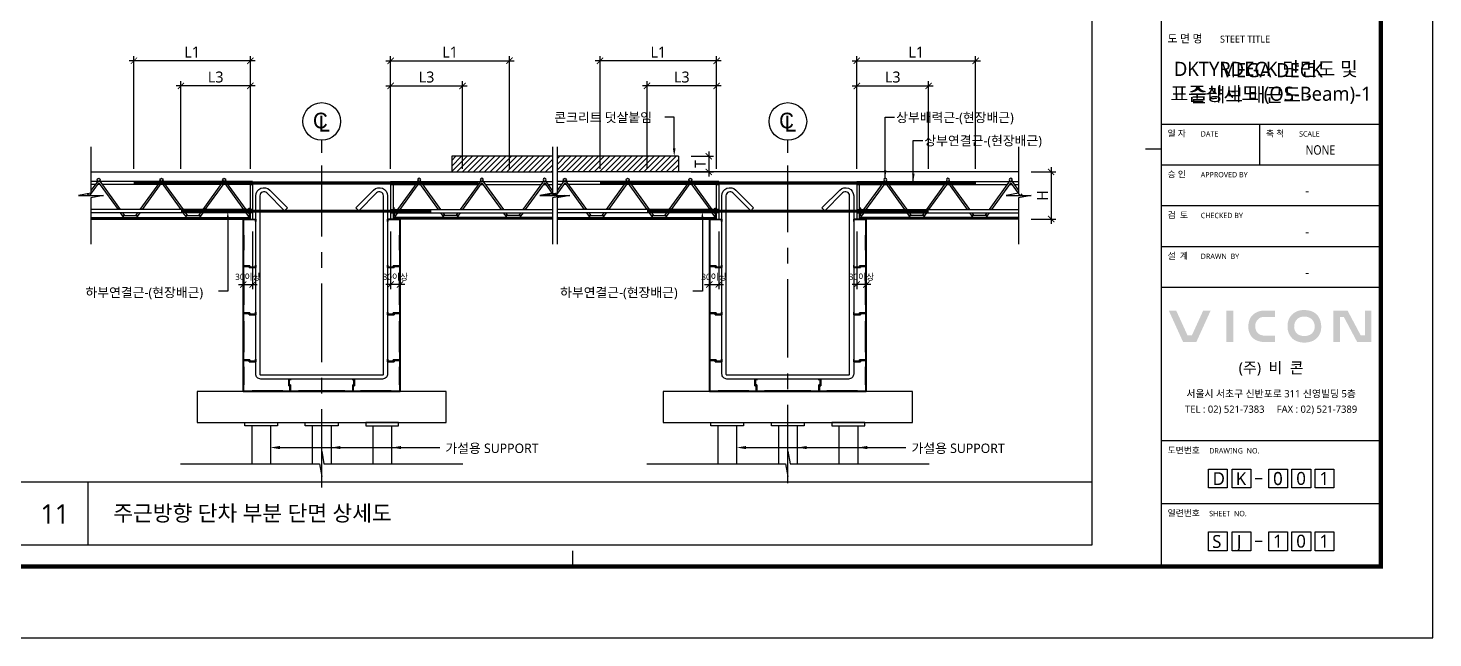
# Model space of a CAD drawing. Extents: x 10983 to 44623, y -18406 to 11294.
# Drawn here: x 14993 to 19471, y -18406 to -16463 of the extents above; entities that cross this region are included whole.
import ezdxf
from ezdxf.enums import TextEntityAlignment as Align

# ---------------------------------------------------------------- set-up
doc = ezdxf.new("R2010")
doc.units = 0
doc.header["$LTSCALE"] = 100
doc.header["$MEASUREMENT"] = 0
doc.header["$PDMODE"] = 3
doc.header["$PDSIZE"] = 10
for name, pattern in [('CEN', [62, 60, -1, 0, -1]), ('CENTERX2', [4, 2.5, -0.5, 0.5, -0.5]), ('HIDDEN', [0.375, 0.25, -0.125])]:
    doc.linetypes.add(name, pattern=pattern)
doc.layers.get('0').update_dxf_attribs({"linetype": 'CONTINUOUS'})
doc.layers.get('Defpoints').update_dxf_attribs({"color": 165, "linetype": 'CONTINUOUS'})
for name, color, linetype in [('-비콘 단부', 7, 'CONTINUOUS'), ('0-TEXT', 3, 'CONTINUOUS'), ('DECK-CEN', 1, 'CEN'), ('DECK-CON', 2, 'CONTINUOUS'), ('DECK-DIM', 255, 'CONTINUOUS'), ('DECK-HATCH', 251, 'CONTINUOUS'), ('DECK-JOINT BAR', 4, 'HIDDEN'), ('DECK-LATTICE', 7, 'CONTINUOUS'), ('DECK-PG', 4, 'CONTINUOUS'), ('DECK-RC', 251, 'CONTINUOUS'), ('DECK-RC(ETC)', 252, 'CONTINUOUS'), ('DECK-TABLE', 7, 'CONTINUOUS'), ('DECK-TEX1', 6, 'CONTINUOUS'), ('DECK-TEXT', 7, 'CONTINUOUS'), ('DECK-TITLE TEXT', 3, 'CONTINUOUS'), ('DECK-TRANS', 3, 'CONTINUOUS'), ('DKT-TXT', 7, 'CONTINUOUS'), ('E2', 7, 'CONTINUOUS'), ('form', 7, 'CONTINUOUS'), ('form_TEX', 7, 'CONTINUOUS'), ('HAT', 8, 'CONTINUOUS'), ('NUMBER', 7, 'CONTINUOUS'), ('TXT', 3, 'CONTINUOUS')]:
    doc.layers.add(name, color=color, linetype=linetype)
doc.styles.add('SY Panel', font='malgun.ttf')
doc.styles.add('VICON TEXT', font='malgun.ttf')
doc.styles.add('굴림', font='Gulim.ttf')
doc.styles.add('맑은고딕', font='malgun.ttf')
doc.dimstyles.new('STDECK-DIM', dxfattribs={"dimtxt": 35, "dimasz": 20, "dimexe": 15, "dimexo": 40, "dimgap": 10, "dimtad": 1, "dimdec": 0, "dimtxsty": 'SY Panel', "dimblk": 'ARCHTICK', "dimcen": 2.5, "dimdle": 15, "dimclrd": 7, "dimclre": 7, "dimclrt": 6, "dimadec": 0, "dimazin": 0, "dimtfac": 1, "dimtdec": 0, "dimtmove": 0, "dimatfit": 3, "dimldrblk": 'ARCHTICK', "dimfxl": 1, "dimarcsym": 0})
doc.dimstyles.new('SY-SHAPE DIM', dxfattribs={"dimscale": 2.5, "dimtxt": 12, "dimasz": 7, "dimexe": 3, "dimexo": 3, "dimgap": 1.5, "dimtad": 1, "dimdec": 0, "dimlunit": 6, "dimtxsty": 'SY Panel', "dimcen": 2.5, "dimclrt": 4, "dimadec": 0, "dimazin": 0, "dimtfac": 1, "dimtdec": 0, "dimtix": 1, "dimtmove": 0, "dimatfit": 3, "dimfxl": 1, "dimarcsym": 0})

# ---------------------------------------------------------------- blocks, each defined once
blk = doc.blocks.new('_ArchTick')
at = {"color": 0, "linetype": 'ByBlock', "const_width": 0.15}
blk.add_lwpolyline([(-0.5, -0.5), (0.5, 0.5)], dxfattribs=at)
blk = doc.blocks.new('*D546')
at = {"layer": 'DECK-DIM', "color": 7, "linetype": 'ByBlock', "lineweight": -2}
for p, q in [((15678.4, -17122.9), (15678.4, -17295)), ((15708.4, -17111.3), (15708.4, -17295)), ((15663.4, -17280), (15723.4, -17280))]:
    blk.add_line(p, q, dxfattribs=at)
at = {"layer": 'Defpoints', "color": 0, "ltscale": 0.5}
for p in [(15678.4, -17082.9), (15708.4, -17071.3), (15708.4, -17280)]:
    blk.add_point(p, dxfattribs=at)
at = {"layer": 'DECK-DIM', "color": 7, "lineweight": -2, "ltscale": 0.5, "xscale": 20, "yscale": 20, "zscale": 20, "rotation": 180}
blk.add_blockref('_ArchTick', (15678.4, -17280), dxfattribs=at)
at = {"layer": 'DECK-DIM', "color": 7, "lineweight": -2, "ltscale": 0.5, "xscale": 20, "yscale": 20, "zscale": 20}
blk.add_blockref('_ArchTick', (15708.4, -17280), dxfattribs=at)
at = {"layer": 'DECK-DIM', "color": 6, "ltscale": 0.5, "insert": (15693.4, -17256.9), "char_height": 35, "attachment_point": 5, "style": 'SY Panel'}
blk.add_mtext('{\\H0.57143x;30이상}', dxfattribs=at)
blk = doc.blocks.new('*D547')
at = {"layer": 'DECK-DIM', "color": 7, "linetype": 'ByBlock', "lineweight": -2}
for p, q in [((16148.4, -17111.3), (16148.4, -17295)), ((16178.4, -17122.9), (16178.4, -17295)), ((16193.4, -17280), (16133.4, -17280))]:
    blk.add_line(p, q, dxfattribs=at)
at = {"layer": 'Defpoints', "color": 0, "ltscale": 0.5}
for p in [(16148.4, -17071.3), (16178.4, -17082.9), (16148.4, -17280)]:
    blk.add_point(p, dxfattribs=at)
at = {"layer": 'DECK-DIM', "color": 7, "lineweight": -2, "ltscale": 0.5, "xscale": 20, "yscale": 20, "zscale": 20, "rotation": 180}
blk.add_blockref('_ArchTick', (16148.4, -17280), dxfattribs=at)
at = {"layer": 'DECK-DIM', "color": 7, "lineweight": -2, "ltscale": 0.5, "xscale": 20, "yscale": 20, "zscale": 20}
blk.add_blockref('_ArchTick', (16178.4, -17280), dxfattribs=at)
at = {"layer": 'DECK-DIM', "color": 6, "ltscale": 0.5, "insert": (16163.4, -17256.9), "char_height": 35, "attachment_point": 5, "style": 'SY Panel'}
blk.add_mtext('{\\H0.57143x;30이상}', dxfattribs=at)
blk = doc.blocks.new('*D548')
at = {"layer": 'DECK-DIM', "color": 7, "lineweight": -2}
for p, q in [((15716.3, -16567), (15314.9, -16567)), ((15329.9, -16911.3), (15329.9, -16552)), ((15701.3, -16911.3), (15701.3, -16552))]:
    blk.add_line(p, q, dxfattribs=at)
at = {"layer": 'Defpoints', "color": 0, "ltscale": 0.5}
for p in [(15329.9, -16567), (15329.9, -16951.3), (15701.3, -16951.3)]:
    blk.add_point(p, dxfattribs=at)
at = {"layer": 'DECK-DIM', "color": 7, "lineweight": -2, "ltscale": 0.5, "xscale": 20, "yscale": 20, "zscale": 20, "rotation": 180}
blk.add_blockref('_ArchTick', (15329.9, -16567), dxfattribs=at)
at = {"layer": 'DECK-DIM', "color": 7, "lineweight": -2, "ltscale": 0.5, "xscale": 20, "yscale": 20, "zscale": 20}
blk.add_blockref('_ArchTick', (15701.3, -16567), dxfattribs=at)
at = {"layer": 'DECK-DIM', "color": 6, "ltscale": 0.5, "insert": (15515.6, -16539.1), "char_height": 35, "attachment_point": 5, "style": 'SY Panel'}
blk.add_mtext('L1', dxfattribs=at)
blk = doc.blocks.new('*D549')
at = {"layer": 'DECK-DIM', "color": 7, "lineweight": -2}
for p, q in [((16133.4, -16567), (16542.3, -16567)), ((16148.4, -16911.3), (16148.4, -16552)), ((16527.3, -16911.3), (16527.3, -16552))]:
    blk.add_line(p, q, dxfattribs=at)
at = {"layer": 'Defpoints', "color": 0, "ltscale": 0.5}
for p in [(16527.3, -16567), (16148.4, -16951.3), (16527.3, -16951.3)]:
    blk.add_point(p, dxfattribs=at)
at = {"layer": 'DECK-DIM', "color": 7, "lineweight": -2, "ltscale": 0.5, "xscale": 20, "yscale": 20, "zscale": 20, "rotation": 180}
blk.add_blockref('_ArchTick', (16148.4, -16567), dxfattribs=at)
at = {"layer": 'DECK-DIM', "color": 7, "lineweight": -2, "ltscale": 0.5, "xscale": 20, "yscale": 20, "zscale": 20}
blk.add_blockref('_ArchTick', (16527.3, -16567), dxfattribs=at)
at = {"layer": 'DECK-DIM', "color": 6, "ltscale": 0.5, "insert": (16337.8, -16539.1), "char_height": 35, "attachment_point": 5, "style": 'SY Panel'}
blk.add_mtext('L1', dxfattribs=at)
blk = doc.blocks.new('*D550')
at = {"layer": 'DECK-DIM', "color": 7, "lineweight": -2}
for p, q in [((15716.3, -16647), (15464.9, -16647)), ((15479.9, -16911.3), (15479.9, -16632)), ((15701.3, -16911.3), (15701.3, -16632))]:
    blk.add_line(p, q, dxfattribs=at)
at = {"layer": 'Defpoints', "color": 0, "ltscale": 0.5}
for p in [(15479.9, -16647), (15479.9, -16951.3), (15701.3, -16951.3)]:
    blk.add_point(p, dxfattribs=at)
at = {"layer": 'DECK-DIM', "color": 7, "lineweight": -2, "ltscale": 0.5, "xscale": 20, "yscale": 20, "zscale": 20, "rotation": 180}
blk.add_blockref('_ArchTick', (15479.9, -16647), dxfattribs=at)
at = {"layer": 'DECK-DIM', "color": 7, "lineweight": -2, "ltscale": 0.5, "xscale": 20, "yscale": 20, "zscale": 20}
blk.add_blockref('_ArchTick', (15701.3, -16647), dxfattribs=at)
at = {"layer": 'DECK-DIM', "color": 6, "ltscale": 0.5, "insert": (15590.6, -16618.9), "char_height": 35, "attachment_point": 5, "style": 'SY Panel'}
blk.add_mtext('L3', dxfattribs=at)
blk = doc.blocks.new('*D551')
at = {"layer": 'DECK-DIM', "color": 7, "lineweight": -2}
for p, q in [((16133.4, -16647), (16392.3, -16647)), ((16148.4, -16911.3), (16148.4, -16632)), ((16377.3, -16911.3), (16377.3, -16632))]:
    blk.add_line(p, q, dxfattribs=at)
at = {"layer": 'Defpoints', "color": 0, "ltscale": 0.5}
for p in [(16377.3, -16647), (16148.4, -16951.3), (16377.3, -16951.3)]:
    blk.add_point(p, dxfattribs=at)
at = {"layer": 'DECK-DIM', "color": 7, "lineweight": -2, "ltscale": 0.5, "xscale": 20, "yscale": 20, "zscale": 20, "rotation": 180}
blk.add_blockref('_ArchTick', (16148.4, -16647), dxfattribs=at)
at = {"layer": 'DECK-DIM', "color": 7, "lineweight": -2, "ltscale": 0.5, "xscale": 20, "yscale": 20, "zscale": 20}
blk.add_blockref('_ArchTick', (16377.3, -16647), dxfattribs=at)
at = {"layer": 'DECK-DIM', "color": 6, "ltscale": 0.5, "insert": (16262.8, -16618.9), "char_height": 35, "attachment_point": 5, "style": 'SY Panel'}
blk.add_mtext('L3', dxfattribs=at)
blk = doc.blocks.new('OC1-150')
at = {"color": 7}
for p, q in [((48, 154), (8, 154)), ((8, 146), (9, 146)), ((10, 0), (10, 1))]:
    blk.add_line(p, q, dxfattribs=at)
at = {"color": 7, "lineweight": 35, "ltscale": 0.2175}
for p, q in [((8, 146), (8, 154)), ((9, 146), (9, 153))]:
    blk.add_line(p, q, dxfattribs=at)
at = {"color": 7, "lineweight": 35}
for p, q in [((47, 153), (9, 153)), ((47, 5), (47, 153)), ((48, 4), (48, 154)), ((46, 102), (46, 56)), ((47, 54), (47, 104)), ((10, 1), (26.5, 1)), ((10, 0), (27.5, 0))]:
    blk.add_line(p, q, dxfattribs=at)
at = {"color": 7, "lineweight": 35, "ltscale": 0.055902}
for p, q in [((46, 102), (47, 104)), ((47, 54), (46, 56))]:
    blk.add_line(p, q, dxfattribs=at)
at = {"color": 7, "lineweight": 35, "ltscale": 0.16}
for p, q in [((26.5, 5), (47, 5)), ((27.5, 4), (48, 4))]:
    blk.add_line(p, q, dxfattribs=at)
at = {"color": 7, "lineweight": 35, "ltscale": 0.085}
for p, q in [((26.5, 1), (26.5, 5)), ((27.5, 0), (27.5, 4))]:
    blk.add_line(p, q, dxfattribs=at)
blk = doc.blocks.new('OC9-150')
at = {"color": 7, "lineweight": 35}
for p, q in [((0, 38), (0, 20.5)), ((1, 38), (1, 21.5)), ((154, 0), (4, 0)), ((153, 1), (5, 1)), ((29, 1), (129, 1)), ((31, 2), (127, 2)), ((41, 1), (121, 1))]:
    blk.add_line(p, q, dxfattribs=at)
at = {"color": 7}
blk.add_line((1, 38), (0, 38), dxfattribs=at)
at = {"color": 7, "lineweight": 35, "ltscale": 0.085}
for p, q in [((4, 20.5), (0, 20.5)), ((5, 21.5), (1, 21.5))]:
    blk.add_line(p, q, dxfattribs=at)
at = {"color": 7, "lineweight": 35, "ltscale": 0.16}
for p, q in [((4, 20.5), (4, 0)), ((5, 21.5), (5, 1))]:
    blk.add_line(p, q, dxfattribs=at)
at = {"color": 7, "lineweight": 35, "ltscale": 0.055902}
for p, q in [((31, 2), (29, 1)), ((129, 1), (127, 2))]:
    blk.add_line(p, q, dxfattribs=at)
at = {"color": 7, "lineweight": 35, "ltscale": 0.435001}
for p, q in [((149, 40), (149, 18.5)), ((150, 39), (150, 19.5))]:
    blk.add_line(p, q, dxfattribs=at)
at = {"color": 7, "lineweight": 35, "ltscale": 0.2175}
for p, q in [((157, 40), (149, 40)), ((157, 39), (150, 39))]:
    blk.add_line(p, q, dxfattribs=at)
at = {"color": 7, "lineweight": 35, "ltscale": 0.06}
for p, q in [((153, 18.5), (149, 18.5)), ((154, 19.5), (150, 19.5))]:
    blk.add_line(p, q, dxfattribs=at)
at = {"color": 7, "lineweight": 35, "ltscale": 0.210001}
for p, q in [((153, 18.5), (153, 1)), ((154, 19.5), (154, 0))]:
    blk.add_line(p, q, dxfattribs=at)
at = {"color": 7, "lineweight": 35, "ltscale": 0.025}
blk.add_line((157, 39), (157, 40), dxfattribs=at)
blk = doc.blocks.new('OC5-150')
at = {"color": 7, "lineweight": 35}
for p, q in [((0, 0), (0, 100)), ((1, 1), (1, 99)), ((1, 80), (1, 20)), ((1, 80), (1, 20)), ((1, 68), (1, 28)), ((1, 68), (1, 28)), ((2, 78), (2, 22)), ((149, 1), (1, 1)), ((127, 1), (27, 1)), ((127, 1), (27, 1)), ((125, 2), (29, 2)), ((115, 1), (35, 1)), ((150, 0), (0, 0))]:
    blk.add_line(p, q, dxfattribs=at)
at = {"color": 7, "lineweight": 35, "ltscale": 0.16}
for p, q in [((19.5, 100), (0, 100)), ((18.5, 99), (1, 99))]:
    blk.add_line(p, q, dxfattribs=at)
at = {"color": 7, "lineweight": 35, "ltscale": 0.085}
for p, q in [((18.5, 95), (18.5, 99)), ((19.5, 96), (19.5, 100))]:
    blk.add_line(p, q, dxfattribs=at)
at = {"color": 7, "lineweight": 35, "ltscale": 0.435001}
for p, q in [((40, 95), (18.5, 95)), ((39, 96), (19.5, 96)), ((145, 40), (145, 18.5)), ((146, 39), (146, 19.5))]:
    blk.add_line(p, q, dxfattribs=at)
at = {"color": 7, "lineweight": 35, "ltscale": 0.2175}
for p, q in [((39, 103), (39, 96)), ((40, 103), (40, 95)), ((153, 40), (145, 40)), ((153, 39), (146, 39))]:
    blk.add_line(p, q, dxfattribs=at)
at = {"color": 7, "lineweight": 35, "ltscale": 0.025}
for p, q in [((39, 103), (40, 103)), ((153, 39), (153, 40))]:
    blk.add_line(p, q, dxfattribs=at)
at = {"color": 7, "lineweight": 35, "ltscale": 0.055902}
for p, q in [((2, 78), (1, 80)), ((1, 20), (2, 22)), ((27, 1), (29, 2)), ((125, 2), (127, 1))]:
    blk.add_line(p, q, dxfattribs=at)
at = {"color": 7, "lineweight": 35, "ltscale": 0.06}
for p, q in [((149, 18.5), (145, 18.5)), ((150, 19.5), (146, 19.5))]:
    blk.add_line(p, q, dxfattribs=at)
at = {"color": 7, "lineweight": 35, "ltscale": 0.210001}
for p, q in [((149, 18.5), (149, 1)), ((150, 19.5), (150, 0))]:
    blk.add_line(p, q, dxfattribs=at)
blk = doc.blocks.new('OC12-200')
at = {"color": 7, "lineweight": 35}
for p, q in [((-204, 38), (-204, 20.5)), ((-203, 38), (-203, 21.5)), ((0, 0), (-200, 0)), ((-1, 1), (-199, 1)), ((-175, 1), (-25, 1)), ((-173, 2), (-27, 2)), ((-163, 1), (-33, 1)), ((-7.1, 0), (-40.3, 0)), ((3, 38), (3, 21.5)), ((4, 38), (4, 20.5))]:
    blk.add_line(p, q, dxfattribs=at)
for p, q in [((-203, 38), (-204, 38)), ((3, 38), (4, 38))]:
    blk.add_line(p, q)
at = {"color": 7, "lineweight": 35, "ltscale": 0.085}
for p, q in [((-200, 20.5), (-204, 20.5)), ((-199, 21.5), (-203, 21.5)), ((-1, 21.5), (3, 21.5)), ((0, 20.5), (4, 20.5))]:
    blk.add_line(p, q, dxfattribs=at)
at = {"color": 7, "lineweight": 35, "ltscale": 0.16}
for p, q in [((-200, 20.5), (-200, 0)), ((-199, 21.5), (-199, 1)), ((-1, 21.5), (-1, 1)), ((0, 20.5), (0, 0))]:
    blk.add_line(p, q, dxfattribs=at)
at = {"color": 7, "lineweight": 35, "ltscale": 0.055902}
for p, q in [((-173, 2), (-175, 1)), ((-25, 1), (-27, 2))]:
    blk.add_line(p, q, dxfattribs=at)
blk = doc.blocks.new('*D552')
at = {"layer": 'DECK-DIM', "color": 7, "lineweight": -2}
for p, q in [((17202.2, -16567), (16800.8, -16567)), ((16815.8, -16911.3), (16815.8, -16552)), ((17187.2, -16911.3), (17187.2, -16552))]:
    blk.add_line(p, q, dxfattribs=at)
at = {"layer": 'Defpoints', "color": 0, "ltscale": 0.5}
for p in [(16815.8, -16567), (16815.8, -16951.3), (17187.2, -16951.3)]:
    blk.add_point(p, dxfattribs=at)
at = {"layer": 'DECK-DIM', "color": 7, "lineweight": -2, "ltscale": 0.5, "xscale": 20, "yscale": 20, "zscale": 20, "rotation": 180}
blk.add_blockref('_ArchTick', (16815.8, -16567), dxfattribs=at)
at = {"layer": 'DECK-DIM', "color": 7, "lineweight": -2, "ltscale": 0.5, "xscale": 20, "yscale": 20, "zscale": 20}
blk.add_blockref('_ArchTick', (17187.2, -16567), dxfattribs=at)
at = {"layer": 'DECK-DIM', "color": 6, "ltscale": 0.5, "insert": (17001.5, -16539.1), "char_height": 35, "attachment_point": 5, "style": 'SY Panel'}
blk.add_mtext('L1', dxfattribs=at)
blk = doc.blocks.new('*D553')
at = {"layer": 'DECK-DIM', "color": 7, "lineweight": -2}
for p, q in [((17619.3, -16567), (18028.1, -16567)), ((17634.3, -16911.3), (17634.3, -16552)), ((18013.1, -16911.3), (18013.1, -16552))]:
    blk.add_line(p, q, dxfattribs=at)
at = {"layer": 'Defpoints', "color": 0, "ltscale": 0.5}
for p in [(18013.1, -16567), (17634.3, -16951.3), (18013.1, -16951.3)]:
    blk.add_point(p, dxfattribs=at)
at = {"layer": 'DECK-DIM', "color": 7, "lineweight": -2, "ltscale": 0.5, "xscale": 20, "yscale": 20, "zscale": 20, "rotation": 180}
blk.add_blockref('_ArchTick', (17634.3, -16567), dxfattribs=at)
at = {"layer": 'DECK-DIM', "color": 7, "lineweight": -2, "ltscale": 0.5, "xscale": 20, "yscale": 20, "zscale": 20}
blk.add_blockref('_ArchTick', (18013.1, -16567), dxfattribs=at)
at = {"layer": 'DECK-DIM', "color": 6, "ltscale": 0.5, "insert": (17823.7, -16539.1), "char_height": 35, "attachment_point": 5, "style": 'SY Panel'}
blk.add_mtext('L1', dxfattribs=at)
blk = doc.blocks.new('*D554')
at = {"layer": 'DECK-DIM', "color": 7, "lineweight": -2}
for p, q in [((17202.2, -16647), (16950.8, -16647)), ((16965.8, -16911.3), (16965.8, -16632)), ((17187.2, -16911.3), (17187.2, -16632))]:
    blk.add_line(p, q, dxfattribs=at)
at = {"layer": 'Defpoints', "color": 0, "ltscale": 0.5}
for p in [(16965.8, -16647), (16965.8, -16951.3), (17187.2, -16951.3)]:
    blk.add_point(p, dxfattribs=at)
at = {"layer": 'DECK-DIM', "color": 7, "lineweight": -2, "ltscale": 0.5, "xscale": 20, "yscale": 20, "zscale": 20, "rotation": 180}
blk.add_blockref('_ArchTick', (16965.8, -16647), dxfattribs=at)
at = {"layer": 'DECK-DIM', "color": 7, "lineweight": -2, "ltscale": 0.5, "xscale": 20, "yscale": 20, "zscale": 20}
blk.add_blockref('_ArchTick', (17187.2, -16647), dxfattribs=at)
at = {"layer": 'DECK-DIM', "color": 6, "ltscale": 0.5, "insert": (17076.5, -16618.9), "char_height": 35, "attachment_point": 5, "style": 'SY Panel'}
blk.add_mtext('L3', dxfattribs=at)
blk = doc.blocks.new('*D555')
at = {"layer": 'DECK-DIM', "color": 7, "lineweight": -2}
for p, q in [((17619.3, -16647), (17878.1, -16647)), ((17634.3, -16911.3), (17634.3, -16632)), ((17863.1, -16911.3), (17863.1, -16632))]:
    blk.add_line(p, q, dxfattribs=at)
at = {"layer": 'Defpoints', "color": 0, "ltscale": 0.5}
for p in [(17863.1, -16647), (17634.3, -16951.3), (17863.1, -16951.3)]:
    blk.add_point(p, dxfattribs=at)
at = {"layer": 'DECK-DIM', "color": 7, "lineweight": -2, "ltscale": 0.5, "xscale": 20, "yscale": 20, "zscale": 20, "rotation": 180}
blk.add_blockref('_ArchTick', (17634.3, -16647), dxfattribs=at)
at = {"layer": 'DECK-DIM', "color": 7, "lineweight": -2, "ltscale": 0.5, "xscale": 20, "yscale": 20, "zscale": 20}
blk.add_blockref('_ArchTick', (17863.1, -16647), dxfattribs=at)
at = {"layer": 'DECK-DIM', "color": 6, "ltscale": 0.5, "insert": (17748.7, -16618.9), "char_height": 35, "attachment_point": 5, "style": 'SY Panel'}
blk.add_mtext('L3', dxfattribs=at)
blk = doc.blocks.new('*D556')
at = {"layer": 'DECK-DIM', "color": 7, "lineweight": -2}
for p, q in [((18189.9, -16921.3), (18268.4, -16921.3)), ((18253.4, -16906.3), (18253.4, -17086.3)), ((18189.9, -17071.3), (18268.4, -17071.3))]:
    blk.add_line(p, q, dxfattribs=at)
at = {"layer": 'Defpoints', "color": 0, "ltscale": 0.5}
for p in [(18149.9, -16921.3), (18149.9, -17071.3), (18253.4, -17071.3)]:
    blk.add_point(p, dxfattribs=at)
at = {"layer": 'DECK-DIM', "color": 7, "lineweight": -2, "ltscale": 0.5, "xscale": 20, "yscale": 20, "zscale": 20}
for p, rotation in [((18253.4, -16921.3), 90), ((18253.4, -17071.3), 270)]:
    blk.add_blockref('_ArchTick', p, dxfattribs=dict(at, rotation=rotation))
at = {"layer": 'DECK-DIM', "color": 6, "ltscale": 0.5, "insert": (18225.9, -16996.3), "char_height": 35, "attachment_point": 5, "rotation": 90, "style": 'SY Panel'}
blk.add_mtext('H', dxfattribs=at)
blk = doc.blocks.new('*D557')
at = {"layer": 'DECK-DIM', "color": 7, "lineweight": -2}
for p, q in [((17105.8, -16871.3), (17177.3, -16871.3)), ((17162.3, -16856.3), (17162.3, -16936.3)), ((17105.8, -16921.3), (17177.3, -16921.3))]:
    blk.add_line(p, q, dxfattribs=at)
at = {"layer": 'Defpoints', "color": 0, "ltscale": 0.5}
for p in [(17065.8, -16871.3), (17065.8, -16921.3), (17162.3, -16921.3)]:
    blk.add_point(p, dxfattribs=at)
at = {"layer": 'DECK-DIM', "color": 7, "lineweight": -2, "ltscale": 0.5, "xscale": 20, "yscale": 20, "zscale": 20}
for p, rotation in [((17162.3, -16871.3), 90), ((17162.3, -16921.3), 270)]:
    blk.add_blockref('_ArchTick', p, dxfattribs=dict(at, rotation=rotation))
at = {"layer": 'DECK-DIM', "color": 6, "ltscale": 0.5, "insert": (17134.8, -16895.9), "char_height": 35, "attachment_point": 5, "rotation": 90, "style": 'SY Panel'}
blk.add_mtext('T', dxfattribs=at)
blk = doc.blocks.new('*D558')
at = {"layer": 'DECK-DIM', "color": 7, "linetype": 'ByBlock', "lineweight": -2}
for p, q in [((17164.3, -17122.9), (17164.3, -17295)), ((17194.3, -17111.3), (17194.3, -17295)), ((17149.3, -17280), (17209.3, -17280))]:
    blk.add_line(p, q, dxfattribs=at)
at = {"layer": 'Defpoints', "color": 0, "ltscale": 0.5}
for p in [(17164.3, -17082.9), (17194.3, -17071.3), (17194.3, -17280)]:
    blk.add_point(p, dxfattribs=at)
at = {"layer": 'DECK-DIM', "color": 7, "lineweight": -2, "ltscale": 0.5, "xscale": 20, "yscale": 20, "zscale": 20, "rotation": 180}
blk.add_blockref('_ArchTick', (17164.3, -17280), dxfattribs=at)
at = {"layer": 'DECK-DIM', "color": 7, "lineweight": -2, "ltscale": 0.5, "xscale": 20, "yscale": 20, "zscale": 20}
blk.add_blockref('_ArchTick', (17194.3, -17280), dxfattribs=at)
at = {"layer": 'DECK-DIM', "color": 6, "ltscale": 0.5, "insert": (17179.3, -17256.9), "char_height": 35, "attachment_point": 5, "style": 'SY Panel'}
blk.add_mtext('{\\H0.57143x;30이상}', dxfattribs=at)
blk = doc.blocks.new('*D559')
at = {"layer": 'DECK-DIM', "color": 7, "linetype": 'ByBlock', "lineweight": -2}
for p, q in [((17634.3, -17111.3), (17634.3, -17295)), ((17664.3, -17122.9), (17664.3, -17295)), ((17679.3, -17280), (17619.3, -17280))]:
    blk.add_line(p, q, dxfattribs=at)
at = {"layer": 'Defpoints', "color": 0, "ltscale": 0.5}
for p in [(17634.3, -17071.3), (17664.3, -17082.9), (17634.3, -17280)]:
    blk.add_point(p, dxfattribs=at)
at = {"layer": 'DECK-DIM', "color": 7, "lineweight": -2, "ltscale": 0.5, "xscale": 20, "yscale": 20, "zscale": 20, "rotation": 180}
blk.add_blockref('_ArchTick', (17634.3, -17280), dxfattribs=at)
at = {"layer": 'DECK-DIM', "color": 7, "lineweight": -2, "ltscale": 0.5, "xscale": 20, "yscale": 20, "zscale": 20}
blk.add_blockref('_ArchTick', (17664.3, -17280), dxfattribs=at)
at = {"layer": 'DECK-DIM', "color": 6, "ltscale": 0.5, "insert": (17649.3, -17256.9), "char_height": 35, "attachment_point": 5, "style": 'SY Panel'}
blk.add_mtext('{\\H0.57143x;30이상}', dxfattribs=at)
blk = doc.blocks.new('TG7')
at = {"layer": 'DECK-TRANS', "ltscale": 0.5}
h = blk.add_hatch(color=3, dxfattribs=at)
h.dxf.hatch_style = 1
h.paths.add_polyline_path([(15909.3, 15098.2, 1), (15899.3, 15098.2, 0.399881), (15904.1, 15093.2), (15904.6, 15093.2, 0.399881)])
h.paths.add_polyline_path([(16099.4, 15098.2, 1), (16109.4, 15098.2, 1)])
h.paths.add_polyline_path([(16309.3, 15098.2, 1), (16299.3, 15098.2, 0.399881), (16304.1, 15093.2), (16304.6, 15093.2, 0.399881)])
at = {"layer": '-비콘 단부', "color": 116, "ltscale": 0.5}
blk.add_circle((16384.5, 15005.7), 2.5, dxfattribs=at)
at = {"layer": 'DECK-LATTICE', "ltscale": 0.5}
for p, q in [((16395, 15093.2), (15879.7, 15093.2)), ((16395, 15093.2), (16395, 15083.2)), ((15872.2, 15053.9), (15868.1, 15048.2)), ((15902.9, 15086.3), (15875.5, 15048.2)), ((15898.1, 15089.8), (15879.7, 15064.4)), ((15893.3, 15083.2), (15879.7, 15083.2)), ((15908.4, 15083.2), (15900.6, 15083.2)), ((15906.2, 15086.3), (15966, 15003.2)), ((15911, 15089.8), (15973.3, 15003.2)), ((16093.3, 15083.2), (15915.8, 15083.2)), ((16098.1, 15089.8), (16035.8, 15003.2)), ((16102.9, 15086.3), (16043.1, 15003.2)), ((16108.4, 15083.2), (16100.6, 15083.2)), ((16106.2, 15086.3), (16166, 15003.2)), ((16111, 15089.8), (16173.3, 15003.2)), ((16293.3, 15083.2), (16115.8, 15083.2)), ((16298.1, 15089.8), (16235.8, 15003.2)), ((16302.9, 15086.3), (16243.1, 15003.2)), ((16308.4, 15083.2), (16300.6, 15083.2)), ((16306.2, 15086.3), (16366, 15003.2)), ((16311, 15089.8), (16373.3, 15003.2)), ((16395, 15083.2), (16315.8, 15083.2)), ((16395, 15003.2), (15879.7, 15003.2)), ((16395, 14993.2), (15879.7, 14993.2)), ((15973.1, 14993.2), (15983.9, 14978.2)), ((15979.6, 14984.2), (16029.5, 14984.2)), ((15980.5, 14993.2), (15987, 14984.2)), ((15983.9, 14978.2), (16025.2, 14978.2)), ((16028.6, 14993.2), (16022.1, 14984.2)), ((16036, 14993.2), (16025.2, 14978.2)), ((16173.1, 14993.2), (16183.9, 14978.2)), ((16179.6, 14984.2), (16229.5, 14984.2)), ((16180.5, 14993.2), (16187, 14984.2)), ((16183.9, 14978.2), (16225.2, 14978.2)), ((16228.6, 14993.2), (16222.1, 14984.2)), ((16236, 14993.2), (16225.2, 14978.2)), ((16373.1, 14993.2), (16383.9, 14978.2)), ((16379.6, 14984.2), (16387, 14984.2)), ((16380.5, 14993.2), (16387, 14984.2))]:
    blk.add_line(p, q, dxfattribs=at)
at = {"layer": 'DECK-LATTICE', "linetype": 'ByBlock'}
for p, q in [((16387, 15083.2), (16387, 15003.2)), ((16387, 15083.2), (16395, 15083.2)), ((16395, 15083.2), (16395, 14973.2)), ((16383.9, 14978.2), (16387, 14978.2)), ((16387, 14993.2), (16387, 14973.2))]:
    blk.add_line(p, q, dxfattribs=at)
at = {"layer": 'DECK-LATTICE', "ltscale": 0.5}
for centre, radius in [((15904.5, 15085.2), 8), ((16104.5, 15085.2), 8), ((16304.5, 15085.2), 8), ((15904.5, 15085.2), 2), ((16104.5, 15085.2), 2), ((16304.5, 15085.2), 2)]:
    blk.add_arc(centre, radius, 35.7097, 144.2903, dxfattribs=at)
at = {"layer": 'DECK-PG', "ltscale": 0.5}
for p, q in [((15879.7, 14978.2), (16387, 14978.2)), ((15879.7, 14973.7), (16387, 14973.7)), ((15879.7, 14973.2), (16387, 14973.2))]:
    blk.add_line(p, q, dxfattribs=at)
at = {"layer": 'DECK-TRANS', "ltscale": 0.5}
for centre in [(15904.3, 15098.2), (16104.4, 15098.2), (16304.3, 15098.2)]:
    blk.add_circle(centre, 5, dxfattribs=at)
blk = doc.blocks.new('VICONLOG')
at = {"layer": 'HAT', "ltscale": 0.5}
h = blk.add_hatch(color=8, dxfattribs=at)
h.dxf.hatch_style = 1
h.paths.add_polyline_path([(69.3, 315.2), (111.6, 315.2), (157.3, 415.6), (133.5, 415.6), (97.3, 336), (83.7, 336), (47.4, 415.6), (23.7, 415.6)])
h.paths.add_polyline_path([(207.5, 315.1), (229.6, 315.1), (229.6, 415.4), (207.5, 415.4)])
h.paths.add_polyline_path([(300.6, 355.6, -0.100525), (299.7, 371.1, -0.373541), (327.7, 395.4), (362.7, 395.3), (362.7, 415.4), (327.7, 415.4, 0.051671), (312.9, 413.3, 0.131595), (291.2, 401.2, 0.127719), (280.2, 383.1, 0.067192), (277.2, 364.4, 0.152754), (285.5, 335.3, 0.061908), (291.8, 327.9, 0.071442), (301, 321.6, 0.114733), (329.1, 315.1), (362.7, 315.1), (362.7, 335.6), (329.1, 335.6, -0.017106), (323, 336.1, -0.30682)])
h.paths.add_polyline_path([(417.7, 326.6, 0.088872), (429.4, 318.7, 0.086691), (450.8, 313.5, 0.078736), (473.9, 315.6, 0.121785), (494.3, 326.4, 0.170478), (508.8, 352.9, 0.035083), (509.7, 362, 0.022918), (509.5, 368, 0.077261), (505, 388.1, 0.105839), (495.1, 403, 0.135555), (473.5, 414.9, 0.052602), (455.9, 417.1, 0.091585), (434.3, 413.7, 0.320638), (402.4, 367.8, 0.222412)])
h.paths.add_polyline_path([(423.6, 367.1, -0.297294), (441.3, 393.7, -0.092536), (455.2, 396.3, -0.087656), (468.6, 394.2, -0.116333), (479.8, 387.3, -0.095204), (484.9, 380.3, -0.065441), (488.3, 370.9, -0.06413), (488.6, 359.3, -0.1653), (479.9, 342.3, -0.136024), (464.5, 335.1, -0.06763), (452.3, 334.4, -0.090774), (437.7, 338.3, -0.13619), (427.1, 349, -0.158608)], flags=16)
h.paths.add_polyline_path([(569.1, 394.5), (582.1, 394.5), (624.3, 315.1), (669.8, 315.1), (669.8, 415.4), (648.9, 415.4), (648.9, 336), (635.8, 336), (593.6, 415.4), (548.2, 415.4), (548.2, 315.1), (569.1, 315.1)])
at = {"layer": 'form_TEX', "style": 'VICON TEXT'}
blk.add_text('서울시 서초구 신반포로 311 신영빌딩 5층', height=23, dxfattribs=at).set_placement((350, 150.9), align=Align.MIDDLE)
at = {"layer": 'form_TEX', "attachment_point": 5, "style": 'VICON TEXT'}
for s, width, heights, insert, char_height in [('(주)  비  콘', 383.636, [-49.5], (350, 229.3), 35), ('TEL : 02) 521-7383     FAX : 02) 521-7389', 685.972, [-28.7], (350, 98.6), 23)]:
    blk.add_mtext_dynamic_manual_height_columns(s, width=width, gutter_width=625, heights=heights, dxfattribs=dict(at, insert=insert, char_height=char_height))

msp = doc.modelspace()

# ---------------------------------------------------------------- hatches: boundary and pattern name
at = {"layer": 'DECK-HATCH', "linetype": 'ByBlock'}
h = msp.add_hatch(dxfattribs=at)
h.set_pattern_fill('ANSI31', color=256, scale=100, style=0)
h.set_pattern_definition([(45, (-141352.476, -59144.999), (-8.8388348, 8.8388348), [])])
h.paths.add_polyline_path([(16664, -16921.3), (16664, -16871.3), (16342.9, -16871.3), (16342.9, -16921.3)])
h = msp.add_hatch(dxfattribs=at)
h.set_pattern_fill('ANSI31', color=256, scale=100, style=0)
h.set_pattern_definition([(45, (-140950.698, -59144.999), (-8.8388348, 8.8388348), [])])
h.paths.add_polyline_path([(17065.8, -16921.3), (17065.8, -16871.3), (16679, -16871.3), (16679, -16921.3)])

# ---------------------------------------------------------------- linework, layer by layer
for p, q in [((17052.3, -16746.7), (17022.3, -16746.7)), ((17052.3, -16846.3), (17052.3, -16746.7)), ((15629.3, -17072.3), (15629.3, -17301.5)), ((17141.9, -17072.3), (17141.9, -17301.5)), ((15629.3, -17301.5), (15599.3, -17301.5)), ((17141.9, -17301.5), (17111.9, -17301.5))]:
    msp.add_line(p, q)
at = {"linetype": 'Continuous', "ltscale": 4}
for p, q in [((15795.4, -17799.7), (16304.8, -17799.7)), ((17281.3, -17799.7), (17790.7, -17799.7))]:
    msp.add_line(p, q, dxfattribs=at)
for points in [[(17056.5, -16846.3), (17052.3, -16871.3), (17048.1, -16846.3)], [(15633.5, -17072.3), (15629.3, -17047.3), (15625.1, -17072.3)], [(17146.1, -17072.3), (17141.9, -17047.3), (17137.8, -17072.3)]]:
    msp.add_solid(points)
for points in [[(15795.4, -17804.7), (15765.4, -17799.7), (15795.4, -17794.7)], [(15988.4, -17804.7), (15958.4, -17799.7), (15988.4, -17794.7)], [(16181.4, -17804.7), (16151.4, -17799.7), (16181.4, -17794.7)], [(17281.3, -17804.7), (17251.3, -17799.7), (17281.3, -17794.7)], [(17474.3, -17804.7), (17444.3, -17799.7), (17474.3, -17794.7)], [(17667.3, -17804.7), (17637.3, -17799.7), (17667.3, -17794.7)]]:
    msp.add_solid(points, dxfattribs=at)
at = {"layer": 'DECK-CEN', "linetype": 'CENTERX2'}
for p, q in [((15928.6, -17927.1), (15928.6, -16900.6)), ((17414.5, -17913.2), (17414.5, -16900.6))]:
    msp.add_line(p, q, dxfattribs=at)
at = {"layer": 'DECK-CON'}
for p, q in [((16664, -16871.3), (16342.9, -16871.3)), ((16342.9, -16871.3), (16342.9, -16921.3)), ((17065.8, -16871.3), (16679, -16871.3)), ((17065.8, -16871.3), (17065.8, -16921.3)), ((15193.2, -16921.3), (16664, -16921.3)), ((18149.9, -16921.3), (16679, -16921.3))]:
    msp.add_line(p, q, dxfattribs=at)
for points in [[(15193.2, -16841.3), (15193.2, -16989.3), (15153.2, -16996.3), (15233.2, -16996.3), (15193.2, -17003.3), (15193.2, -17151.3)], [(15478.6, -17851.6), (15921.6, -17851.6), (15928.6, -17891.6), (15928.6, -17811.6), (15935.7, -17851.6), (16378.6, -17851.6)]]:
    msp.add_lwpolyline(points, dxfattribs=at)
at = {"layer": 'DECK-CON', "elevation": 0}
for points in [[(16664, -16841.3), (16664, -16989.3), (16624, -16996.3), (16704, -16996.3), (16664, -17003.3), (16664, -17151.3)], [(16679, -16841.3), (16679, -16989.3), (16639, -16996.3), (16719, -16996.3), (16679, -17003.3), (16679, -17151.3)], [(18149.9, -16841.3), (18149.9, -16989.3), (18109.9, -16996.3), (18189.9, -16996.3), (18149.9, -17003.3), (18149.9, -17151.3)], [(16964.5, -17851.6), (17407.4, -17851.6), (17414.5, -17891.6), (17414.5, -17811.6), (17421.5, -17851.6), (17864.5, -17851.6)]]:
    msp.add_lwpolyline(points, dxfattribs=at)
at = {"layer": 'DECK-JOINT BAR', "const_width": 10}
for points in [[(16428.9, -16956.3), (15329.3, -16956.3)], [(16278.3, -17046.3), (15479.9, -17046.3)]]:
    msp.add_lwpolyline(points, dxfattribs=at)
at = {"layer": 'DECK-JOINT BAR', "const_width": 10, "elevation": 0}
for points in [[(18014.7, -16956.3), (16815.2, -16956.3)], [(17863.1, -17046.3), (16965.8, -17046.3)]]:
    msp.add_lwpolyline(points, dxfattribs=at)
at = {"layer": 'DECK-RC', "color": 1}
msp.add_lwpolyline([(16046.6, -17044.7), (16037.5, -17035.5), (16094, -16978.9, -0.668179), (16138.4, -16997.3), (16138.4, -17565.3, -0.414214), (16122.4, -17581.3), (15734.4, -17581.3, -0.414214), (15718.4, -17565.3), (15718.4, -16997.3, -0.668179), (15762.8, -16978.9), (15819.4, -17035.5), (15810.2, -17044.7), (15753.6, -16988.1, 0.668179), (15731.4, -16997.3), (15731.4, -17565.3, 0.414214), (15734.4, -17568.3), (16122.4, -17568.3, 0.414214), (16125.4, -17565.3), (16125.4, -16997.3, 0.668179), (16103.2, -16988.1)], format="xyb", close=True, dxfattribs=at)
at = {"layer": 'DECK-RC', "color": 1, "elevation": 0}
msp.add_lwpolyline([(17532.5, -17044.7), (17523.3, -17035.5), (17579.9, -16978.9, -0.668179), (17624.3, -16997.3), (17624.3, -17565.3, -0.414214), (17608.3, -17581.3), (17220.3, -17581.3, -0.414214), (17204.3, -17565.3), (17204.3, -16997.3, -0.668179), (17248.7, -16978.9), (17305.2, -17035.5), (17296.1, -17044.7), (17239.5, -16988.1, 0.668179), (17217.3, -16997.3), (17217.3, -17565.3, 0.414214), (17220.3, -17568.3), (17608.3, -17568.3, 0.414214), (17611.3, -17565.3), (17611.3, -16997.3, 0.668179), (17589.1, -16988.1)], format="xyb", close=True, dxfattribs=at)
at = {"layer": 'DECK-RC(ETC)', "linetype": 'Continuous', "ltscale": 4}
for p, q in [((16325.6, -17621.3), (15531.2, -17621.3)), ((15531.2, -17621.3), (15531.2, -17719.5)), ((16325.6, -17719.5), (16325.6, -17621.3)), ((17811.5, -17621.3), (17017.1, -17621.3)), ((17017.1, -17621.3), (17017.1, -17719.5)), ((17811.5, -17719.5), (17811.5, -17621.3)), ((15531.2, -17719.5), (16325.6, -17719.5)), ((15683.1, -17719.5), (15787.8, -17719.5)), ((15683.1, -17730.8), (15683.1, -17719.5)), ((15787.8, -17730.8), (15683.1, -17730.8)), ((15705.4, -17730.8), (15705.4, -17851.6)), ((15765.4, -17730.8), (15765.4, -17851.6)), ((15787.8, -17719.5), (15787.8, -17730.8)), ((15876.1, -17719.5), (15980.8, -17719.5)), ((15876.1, -17730.8), (15876.1, -17719.5)), ((15980.8, -17730.8), (15876.1, -17730.8)), ((15898.4, -17730.8), (15898.4, -17851.6)), ((15958.4, -17730.8), (15958.4, -17851.6)), ((15980.8, -17719.5), (15980.8, -17730.8)), ((16173.7, -17719.5), (16069.1, -17719.5)), ((16069.1, -17719.5), (16069.1, -17730.8)), ((16069.1, -17730.8), (16173.7, -17730.8)), ((16091.4, -17730.8), (16091.4, -17851.6)), ((16151.4, -17730.8), (16151.4, -17851.6)), ((16173.7, -17730.8), (16173.7, -17719.5)), ((17017.1, -17719.5), (17811.5, -17719.5)), ((17169, -17719.5), (17273.6, -17719.5)), ((17169, -17730.8), (17169, -17719.5)), ((17273.6, -17730.8), (17169, -17730.8)), ((17191.3, -17730.8), (17191.3, -17851.6)), ((17251.3, -17730.8), (17251.3, -17851.6)), ((17273.6, -17719.5), (17273.6, -17730.8)), ((17362, -17719.5), (17466.6, -17719.5)), ((17362, -17730.8), (17362, -17719.5)), ((17466.6, -17730.8), (17362, -17730.8)), ((17384.3, -17730.8), (17384.3, -17851.6)), ((17444.3, -17730.8), (17444.3, -17851.6)), ((17466.6, -17719.5), (17466.6, -17730.8)), ((17659.6, -17719.5), (17554.9, -17719.5)), ((17554.9, -17719.5), (17554.9, -17730.8)), ((17554.9, -17730.8), (17659.6, -17730.8)), ((17577.3, -17730.8), (17577.3, -17851.6)), ((17637.3, -17730.8), (17637.3, -17851.6)), ((17659.6, -17730.8), (17659.6, -17719.5))]:
    msp.add_line(p, q, dxfattribs=at)
at = {"layer": 'DECK-TABLE', "ltscale": 0.5}
for p, q in [((18383.2, -17910.3), (11583.2, -17910.3)), ((15183.2, -17910.3), (15183.2, -18110.3))]:
    msp.add_line(p, q, dxfattribs=at)
msp.add_lwpolyline([(11583.2, -13160.3), (18383.2, -13160.3), (18383.2, -18110.3), (11583.2, -18110.3)], close=True, dxfattribs=at)
at = {"layer": 'Defpoints'}
msp.add_lwpolyline([(11060.6, -18406.4), (19470.6, -18406.4), (19470.6, -12466.3), (11060.6, -12466.3)], close=True, dxfattribs=at)
at = {"layer": 'E2', "linetype": 'ByBlock'}
for p, q in [((15928.6, -16860.3), (15928.6, -16820.3)), ((17414.5, -16860.3), (17414.5, -16820.3))]:
    msp.add_line(p, q, dxfattribs=at)
for centre in [(15928.6, -16760.3), (17414.5, -16760.3)]:
    msp.add_circle(centre, 60, dxfattribs=at)
at = {"layer": 'form', "color": 30}
for p, q in [((18604.9, -12860.3), (18604.9, -18178.5)), ((18604.9, -16849), (18554.9, -16849)), ((16728.8, -18178.5), (16728.8, -18128.5))]:
    msp.add_line(p, q, dxfattribs=at)
at = {"layer": 'form', "ltscale": 2}
for p, q in [((18604.9, -16768.5), (19304.9, -16768.5)), ((18604.9, -16898.5), (19304.9, -16898.5)), ((18604.9, -17028.5), (19304.9, -17028.5)), ((18604.9, -17158.5), (19304.9, -17158.5)), ((18604.9, -17288.5), (19304.9, -17288.5)), ((19304.9, -17778.5), (18604.9, -17778.5)), ((18904.2, -17898.5), (18926.5, -17898.5)), ((18604.9, -17978.5), (19304.9, -17978.5)), ((18904.2, -18098.5), (18926.5, -18098.5))]:
    msp.add_line(p, q, dxfattribs=at)
at = {"layer": 'form', "ltscale": 0.5}
msp.add_line((18918.5, -16898.5), (18918.5, -16768.5), dxfattribs=at)
at = {"layer": 'form', "color": 30, "const_width": 14.2}
msp.add_lwpolyline([(11351.2, -12860.3), (11351.2, -18178.5), (19304.9, -18178.5), (19304.9, -12860.3)], close=True, dxfattribs=at)
at = {"layer": 'form', "ltscale": 0.5}
for points in [[(18754.9, -17868.7), (18814.6, -17868.7), (18814.6, -17928.4), (18754.9, -17928.4)], [(18830.6, -17868.7), (18890.3, -17868.7), (18890.3, -17928.4), (18830.6, -17928.4)], [(18947.3, -17868.7), (19007, -17868.7), (19007, -17928.4), (18947.3, -17928.4)], [(19021.2, -17868.7), (19081, -17868.7), (19081, -17928.4), (19021.2, -17928.4)], [(19095.2, -17868.7), (19154.9, -17868.7), (19154.9, -17928.4), (19095.2, -17928.4)], [(18754.9, -18068.6), (18814.6, -18068.6), (18814.6, -18128.4), (18754.9, -18128.4)], [(18830.6, -18068.6), (18890.3, -18068.6), (18890.3, -18128.4), (18830.6, -18128.4)], [(18947.3, -18068.6), (19007, -18068.6), (19007, -18128.4), (18947.3, -18128.4)], [(19021.2, -18068.6), (19081, -18068.6), (19081, -18128.4), (19021.2, -18128.4)], [(19095.2, -18068.6), (19154.9, -18068.6), (19154.9, -18128.4), (19095.2, -18128.4)]]:
    msp.add_lwpolyline(points, close=True, dxfattribs=at)

# ---------------------------------------------------------------- block references
at = {"xscale": -1}
for name, p in [('OC1-150', (15726.4, -17225.3)), ('OC1-150', (17212.3, -17225.3)), ('OC5-150', (16178.4, -17621.3)), ('OC5-150', (17664.3, -17621.3))]:
    msp.add_blockref(name, p, dxfattribs=at)
for name, p in [('OC1-150', (16130.4, -17225.3)), ('OC1-150', (17616.3, -17225.3)), ('OC5-150', (15678.4, -17621.3)), ('OC5-150', (17164.3, -17621.3)), ('OC12-200', (16028.4, -17621.3)), ('OC12-200', (17514.3, -17621.3))]:
    msp.add_blockref(name, p)
at = {"xscale": -1, "rotation": 270}
for p in [(15678.4, -17375.3), (17164.3, -17375.3), (15678.4, -17525.3), (17164.3, -17525.3)]:
    msp.add_blockref('OC9-150', p, dxfattribs=at)
at = {"rotation": 90}
for p in [(16178.4, -17375.3), (17664.3, -17375.3), (16178.4, -17525.3), (17664.3, -17525.3)]:
    msp.add_blockref('OC9-150', p, dxfattribs=at)
at = {"layer": 'DECK-LATTICE'}
for p in [(-686.6, -32044.5), (799.3, -32044.5)]:
    msp.add_blockref('TG7', p, dxfattribs=at)
at = {"layer": 'DECK-LATTICE', "xscale": -1}
for p in [(32543.4, -32044.5), (34029.3, -32044.5)]:
    msp.add_blockref('TG7', p, dxfattribs=at)
at = {"layer": 'DKT-TXT'}
msp.add_blockref('VICONLOG', (18604.9, -17778.5), dxfattribs=at)

# ---------------------------------------------------------------- texts
at = {"layer": '0-TEXT', "style": 'VICON TEXT'}
for s, p in [('0', (18961, -17918.7)), ('0', (19035, -17918.7)), ('1', (19108.9, -17918.7)), ('1', (18961, -18118.7)), ('0', (19035, -18118.7)), ('1', (19108.9, -18118.7))]:
    msp.add_text(s, height=41.2, dxfattribs=at).set_placement(p)
at = {"layer": '0-TEXT', "insert": (18954.5, -16639.4), "char_height": 45, "width": 700, "attachment_point": 5, "style": '맑은고딕'}
msp.add_mtext('MEGA DECK \\P표준상세도 (OS-Beam)-1', dxfattribs=at)
at = {"layer": 'DECK-TEX1', "color": 6, "linetype": 'ByBlock', "style": '굴림'}
for s, p in [('C', (15900.8, -16782.4)), ('L', (15918.8, -16792.4)), ('C', (17386.7, -16782.4)), ('L', (17404.7, -16792.4))]:
    msp.add_text(s, height=50, dxfattribs=at).set_placement(p)
at = {"layer": 'DECK-TEXT', "style": 'VICON TEXT'}
for s, p in [('콘크리트 덧살붙임', (16670.1, -16762.5)), ('상부배력근-(현장배근)', (17759.7, -16762.5)), ('상부연결근-(현장배근)', (17849.5, -16836.6)), ('하부연결근-(현장배근)', (15175.7, -17320.3)), ('하부연결근-(현장배근)', (16688.4, -17320.3)), ('가설용 SUPPORT', (16322.9, -17817)), ('가설용 SUPPORT', (17808.7, -17817))]:
    msp.add_text(s, height=30, dxfattribs=at).set_placement(p)
at = {"layer": 'DECK-TITLE TEXT', "color": 3, "style": 'VICON TEXT'}
for s, height, p in [('11', 61.43, (15032.3, -18041.8)), ('주근방향 단차 부분 단면 상세도', 50.257, (15264.1, -18033.9))]:
    msp.add_text(s, height=height, dxfattribs=at).set_placement(p)
at = {"layer": 'form', "style": 'VICON TEXT'}
for s, p in [('D', (18768.6, -17919.3)), ('K', (18842.5, -17919.3)), ('S', (18767, -18119.5)), ('J', (18845.7, -18119.5))]:
    msp.add_text(s, height=41, dxfattribs=at).set_placement(p)
at = {"layer": 'form_TEX', "ltscale": 2}
for s, height, style, p in [('도 면 명', 25, '맑은고딕', (18624.9, -16508.9)), ('STEET TITLE', 22, '맑은고딕', (18792, -16508.9)), ('일 자', 20, 'VICON TEXT', (18624.9, -16808.5)), ('DATE', 17, 'VICON TEXT', (18730.5, -16808.5)), ('축 척', 20, 'VICON TEXT', (18938.5, -16808.5)), ('SCALE', 17, 'VICON TEXT', (19044, -16808.5)), ('승 인', 20, 'VICON TEXT', (18624.9, -16938.5)), ('APPROVED BY', 17, 'VICON TEXT', (18730.5, -16938.5)), ('검  토', 20, 'VICON TEXT', (18624.9, -17068.5)), ('CHECKED BY', 17, 'VICON TEXT', (18730.5, -17068.5)), ('설  계', 20, 'VICON TEXT', (18624.9, -17198.5)), ('DRAWN  BY', 17, 'VICON TEXT', (18730.5, -17198.5)), ('도면번호', 20, 'VICON TEXT', (18624.9, -17818.5)), ('DRAWING  NO.', 17, 'VICON TEXT', (18757.6, -17818.5)), ('일련번호', 20, 'VICON TEXT', (18624.9, -18018.5)), ('SHEET  NO.', 17, 'VICON TEXT', (18757.6, -18018.5))]:
    msp.add_text(s, height=height, dxfattribs=dict(at, style=style)).set_placement(p)
at = {"layer": 'NUMBER', "ltscale": 0.5, "style": '맑은고딕'}
msp.add_text('0', height=41, dxfattribs=at).set_placement((18961.4, -17919.3))
at = {"layer": 'TXT', "style": 'VICON TEXT'}
for s, p in [('DECK 단면도 및', (18825.9, -16615.3)), ('슬래브 배근도 -', (18696.1, -16698.3))]:
    msp.add_text(s, height=45, dxfattribs=at).set_placement(p)
at = {"layer": 'TXT', "style": 'VICON TEXT', "width": 0.85}
msp.add_text('NONE', height=30, dxfattribs=at).set_placement((19111.9, -16866.2), align=Align.CENTER)
at = {"layer": 'TXT', "style": 'VICON TEXT'}
for p in [(19070.2, -16996.2), (19070.2, -17126.2), (19070.2, -17256.2)]:
    msp.add_text('-', height=30, dxfattribs=at).set_placement(p, align=Align.CENTER)
at = {"layer": 'TXT', "ltscale": 0.5, "style": 'VICON TEXT'}
msp.add_attdef('DKTYR', text='MEGA', height=45, dxfattribs=at).set_placement((18826.4, -16615.3), align=Align.RIGHT)

# ---------------------------------------------------------------- dimensions: what is measured, and where the dimension line sits
at = {"layer": 'DECK-DIM'}
for base, p1, p2, angle, text, picture, middle in [((15329.9, -16567), (15701.3, -16951.3), (15329.9, -16951.3), 180, 'L1', '*D548', (15515.6, -16539.1)), ((16815.8, -16567), (17187.2, -16951.3), (16815.8, -16951.3), 180, 'L1', '*D552', (17001.5, -16539.1)), ((15479.9, -16647), (15701.3, -16951.3), (15479.9, -16951.3), 180, 'L3', '*D550', (15590.6, -16618.9)), ((16965.8, -16647), (17187.2, -16951.3), (16965.8, -16951.3), 180, 'L3', '*D554', (17076.5, -16618.9)), ((18253.4, -17071.3), (18149.9, -16921.3), (18149.9, -17071.3), 90, 'H', '*D556', (18225.9, -16996.3))]:
    dim = msp.add_linear_dim(base=base, p1=p1, p2=p2, angle=angle, text=text, dimstyle='STDECK-DIM', dxfattribs=at)
    dim.commit()
    dim.dimension.update_dxf_attribs({"geometry": picture, "text_midpoint": middle})
for base, p1, p2, text, picture, middle in [((16527.3, -16567), (16148.4, -16951.3), (16527.3, -16951.3), 'L1', '*D549', (16337.8, -16539.1)), ((18013.1, -16567), (17634.3, -16951.3), (18013.1, -16951.3), 'L1', '*D553', (17823.7, -16539.1)), ((16377.3, -16647), (16148.4, -16951.3), (16377.3, -16951.3), 'L3', '*D551', (16262.8, -16618.9)), ((17863.1, -16647), (17634.3, -16951.3), (17863.1, -16951.3), 'L3', '*D555', (17748.7, -16618.9))]:
    dim = msp.add_linear_dim(base=base, p1=p1, p2=p2, text=text, dimstyle='STDECK-DIM', dxfattribs=at)
    dim.commit()
    dim.dimension.update_dxf_attribs({"geometry": picture, "text_midpoint": middle})
dim = msp.add_linear_dim(base=(17162.3, -16921.3), p1=(17065.8, -16871.3), p2=(17065.8, -16921.3), angle=90, text='T', dimstyle='STDECK-DIM', dxfattribs=at)
dim.commit()
dim.dimension.update_dxf_attribs({"geometry": '*D557', "text_midpoint": (17162.3, -16895.9), "dimtype": 160})
at = {"layer": 'DECK-DIM', "linetype": 'ByBlock'}
for base, p1, p2, picture, middle in [((15708.4, -17280), (15678.4, -17082.9), (15708.4, -17071.3), '*D546', (15693.4, -17280)), ((17194.3, -17280), (17164.3, -17082.9), (17194.3, -17071.3), '*D558', (17179.3, -17280))]:
    dim = msp.add_linear_dim(base=base, p1=p1, p2=p2, angle=180, text='{\\H0.57143x;30이상}', dimstyle='STDECK-DIM', dxfattribs=at)
    dim.commit()
    dim.dimension.update_dxf_attribs({"geometry": picture, "text_midpoint": middle, "dimtype": 160})
for base, p1, p2, picture, middle in [((16148.4, -17280), (16178.4, -17082.9), (16148.4, -17071.3), '*D547', (16163.4, -17280)), ((17634.3, -17280), (17664.3, -17082.9), (17634.3, -17071.3), '*D559', (17649.3, -17280))]:
    dim = msp.add_linear_dim(base=base, p1=p1, p2=p2, text='{\\H0.57143x;30이상}', dimstyle='STDECK-DIM', dxfattribs=at)
    dim.commit()
    dim.dimension.update_dxf_attribs({"geometry": picture, "text_midpoint": middle, "dimtype": 160})

# ---------------------------------------------------------------- leaders
for points in [[(17724.6, -16941.2), (17724.6, -16746.7), (17754.6, -16746.7)], [(17814.4, -16951.3), (17814.4, -16820.8), (17844.4, -16820.8)]]:
    msp.add_leader(points, dimstyle='SY-SHAPE DIM', override={"dimasz": 10, "dimgap": 1.5, "dimtad": 0})

doc.saveas('drawing.dxf')
